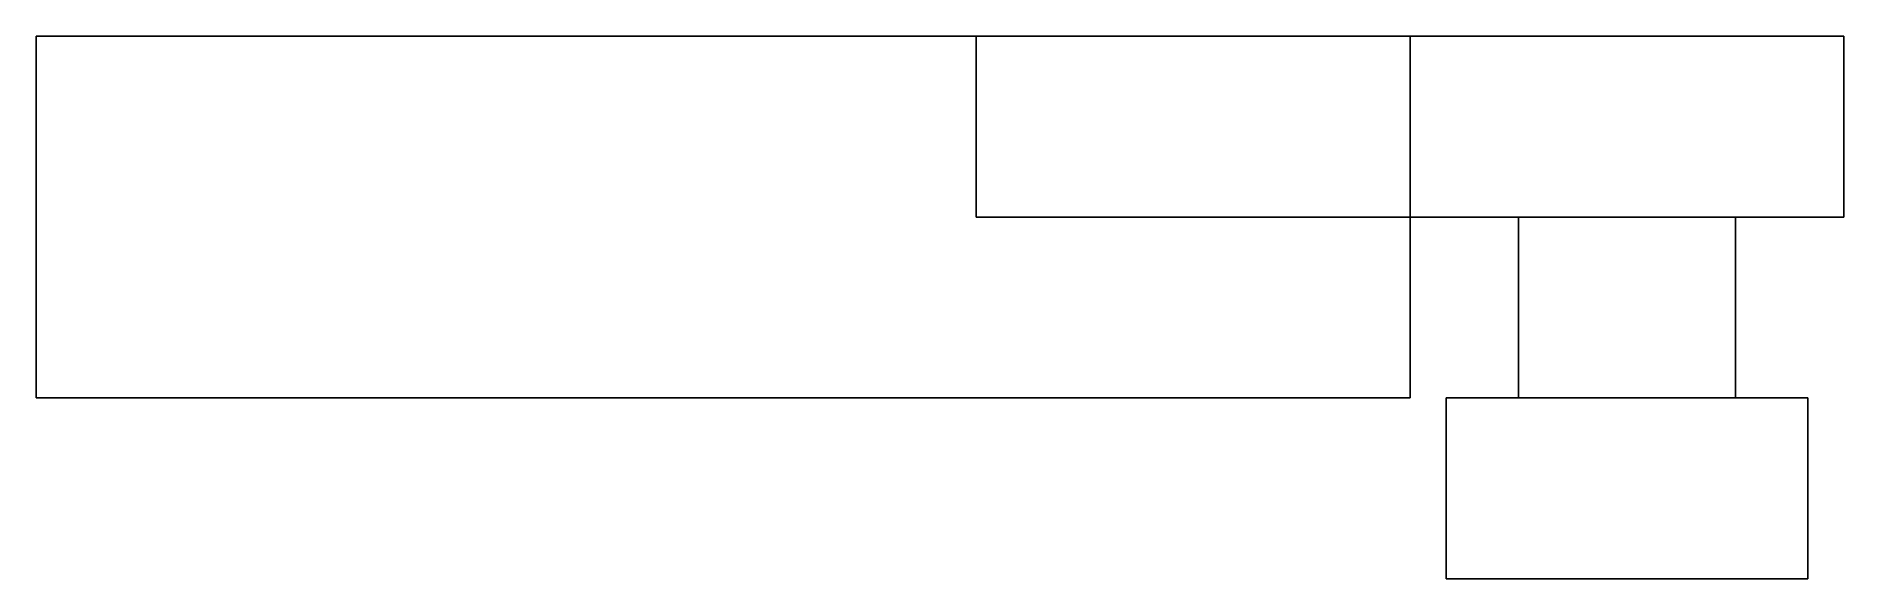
# Model space of a CAD drawing. Header units: metres. Extents: x -44 to 6, y -15 to 0.
import ezdxf

# ---------------------------------------------------------------- set-up
doc = ezdxf.new("R2010")
doc.units = ezdxf.units.M

msp = doc.modelspace()

# ---------------------------------------------------------------- linework, layer by layer
for points in [[(-18, 0), (-18.52, 0), (-19.04, 0), (-19.56, 0), (-20.08, 0), (-20.6, 0), (-21.12, 0), (-21.64, 0), (-22.16, 0), (-22.68, 0), (-23.2, 0), (-23.72, 0), (-24.24, 0), (-24.76, 0), (-25.28, 0), (-25.8, 0), (-26.32, 0), (-26.84, 0), (-27.36, 0), (-27.88, 0), (-28.4, 0), (-28.92, 0), (-29.44, 0), (-29.96, 0), (-30.48, 0), (-31, 0), (-31.52, 0), (-32.04, 0), (-32.56, 0), (-33.08, 0), (-33.6, 0), (-34.12, 0), (-34.64, 0), (-35.16, 0), (-35.68, 0), (-36.2, 0), (-36.72, 0), (-37.24, 0), (-37.76, 0), (-38.28, 0), (-38.8, 0), (-39.32, 0), (-39.84, 0), (-40.36, 0), (-40.88, 0), (-41.4, 0), (-41.92, 0), (-42.44, 0), (-42.96, 0), (-43.48, 0), (-44, 0)], [(-44, 0), (-44, -0.2), (-44, -0.4), (-44, -0.6), (-44, -0.8), (-44, -1), (-44, -1.2), (-44, -1.4), (-44, -1.6), (-44, -1.8), (-44, -2), (-44, -2.2), (-44, -2.4), (-44, -2.6), (-44, -2.8), (-44, -3), (-44, -3.2), (-44, -3.4), (-44, -3.6), (-44, -3.8), (-44, -4), (-44, -4.2), (-44, -4.4), (-44, -4.6), (-44, -4.8), (-44, -5), (-44, -5.2), (-44, -5.4), (-44, -5.6), (-44, -5.8), (-44, -6), (-44, -6.2), (-44, -6.4), (-44, -6.6), (-44, -6.8), (-44, -7), (-44, -7.2), (-44, -7.4), (-44, -7.6), (-44, -7.8), (-44, -8), (-44, -8.2), (-44, -8.4), (-44, -8.6), (-44, -8.8), (-44, -9), (-44, -9.2), (-44, -9.4), (-44, -9.6), (-44, -9.8), (-44, -10)], [(-18, 0), (-18, -0.1), (-18, -0.2), (-18, -0.3), (-18, -0.4), (-18, -0.5), (-18, -0.6), (-18, -0.7), (-18, -0.8), (-18, -0.9), (-18, -1), (-18, -1.1), (-18, -1.2), (-18, -1.3), (-18, -1.4), (-18, -1.5), (-18, -1.6), (-18, -1.7), (-18, -1.8), (-18, -1.9), (-18, -2), (-18, -2.1), (-18, -2.2), (-18, -2.3), (-18, -2.4), (-18, -2.5), (-18, -2.6), (-18, -2.7), (-18, -2.8), (-18, -2.9), (-18, -3), (-18, -3.1), (-18, -3.2), (-18, -3.3), (-18, -3.4), (-18, -3.5), (-18, -3.6), (-18, -3.7), (-18, -3.8), (-18, -3.9), (-18, -4), (-18, -4.1), (-18, -4.2), (-18, -4.3), (-18, -4.4), (-18, -4.5), (-18, -4.6), (-18, -4.7), (-18, -4.8), (-18, -4.9), (-18, -5)], [(-6, 0), (-6.24, 0), (-6.48, 0), (-6.72, 0), (-6.96, 0), (-7.2, 0), (-7.44, 0), (-7.68, 0), (-7.92, 0), (-8.16, 0), (-8.4, 0), (-8.64, 0), (-8.88, 0), (-9.12, 0), (-9.36, 0), (-9.6, 0), (-9.84, 0), (-10.08, 0), (-10.32, 0), (-10.56, 0), (-10.8, 0), (-11.04, 0), (-11.28, 0), (-11.52, 0), (-11.76, 0), (-12, 0), (-12.24, 0), (-12.48, 0), (-12.72, 0), (-12.96, 0), (-13.2, 0), (-13.44, 0), (-13.68, 0), (-13.92, 0), (-14.16, 0), (-14.4, 0), (-14.64, 0), (-14.88, 0), (-15.12, 0), (-15.36, 0), (-15.6, 0), (-15.84, 0), (-16.08, 0), (-16.32, 0), (-16.56, 0), (-16.8, 0), (-17.04, 0), (-17.28, 0), (-17.52, 0), (-17.76, 0), (-18, 0)], [(-6, 0), (-6, -0.1), (-6, -0.2), (-6, -0.3), (-6, -0.4), (-6, -0.5), (-6, -0.6), (-6, -0.7), (-6, -0.8), (-6, -0.9), (-6, -1), (-6, -1.1), (-6, -1.2), (-6, -1.3), (-6, -1.4), (-6, -1.5), (-6, -1.6), (-6, -1.7), (-6, -1.8), (-6, -1.9), (-6, -2), (-6, -2.1), (-6, -2.2), (-6, -2.3), (-6, -2.4), (-6, -2.5), (-6, -2.6), (-6, -2.7), (-6, -2.8), (-6, -2.9), (-6, -3), (-6, -3.1), (-6, -3.2), (-6, -3.3), (-6, -3.4), (-6, -3.5), (-6, -3.6), (-6, -3.7), (-6, -3.8), (-6, -3.9), (-6, -4), (-6, -4.1), (-6, -4.2), (-6, -4.3), (-6, -4.4), (-6, -4.5), (-6, -4.6), (-6, -4.7), (-6, -4.8), (-6, -4.9), (-6, -5)], [(0, 0), (-0.12, 0), (-0.24, 0), (-0.36, 0), (-0.48, 0), (-0.6, 0), (-0.72, 0), (-0.84, 0), (-0.96, 0), (-1.08, 0), (-1.2, 0), (-1.32, 0), (-1.44, 0), (-1.56, 0), (-1.68, 0), (-1.8, 0), (-1.92, 0), (-2.04, 0), (-2.16, 0), (-2.28, 0), (-2.4, 0), (-2.52, 0), (-2.64, 0), (-2.76, 0), (-2.88, 0), (-3, 0), (-3.12, 0), (-3.24, 0), (-3.36, 0), (-3.48, 0), (-3.6, 0), (-3.72, 0), (-3.84, 0), (-3.96, 0), (-4.08, 0), (-4.2, 0), (-4.32, 0), (-4.44, 0), (-4.56, 0), (-4.68, 0), (-4.8, 0), (-4.92, 0), (-5.04, 0), (-5.16, 0), (-5.28, 0), (-5.4, 0), (-5.52, 0), (-5.64, 0), (-5.76, 0), (-5.88, 0), (-6, 0)], [(6, 0), (5.989, 0), (5.979, 0), (5.968, 0), (5.949, 0), (5.917, 0), (5.886, 0), (5.854, 0), (5.805, 0), (5.753, 0), (5.701, 0), (5.643, 0), (5.571, 0), (5.499, 0), (5.426, 0), (5.341, 0), (5.25, 0), (5.158, 0), (5.065, 0), (4.956, 0), (4.847, 0), (4.738, 0), (4.619, 0), (4.494, 0), (4.368, 0), (4.243, 0), (4.102, 0), (3.962, 0), (3.821, 0), (3.675, 0), (3.521, 0), (3.368, 0), (3.214, 0), (3.051, 0), (2.886, 0), (2.721, 0), (2.554, 0), (2.38, 0), (2.205, 0), (2.031, 0), (1.852, 0), (1.671, 0), (1.49, 0), (1.309, 0), (1.123, 0), (0.937, 0), (0.751, 0), (0.564, 0), (0.376, 0), (0.188, 0), (0, 0)], [(6, 0), (6, -0.1), (6, -0.2), (6, -0.3), (6, -0.4), (6, -0.5), (6, -0.6), (6, -0.7), (6, -0.8), (6, -0.9), (6, -1), (6, -1.1), (6, -1.2), (6, -1.3), (6, -1.4), (6, -1.5), (6, -1.6), (6, -1.7), (6, -1.8), (6, -1.9), (6, -2), (6, -2.1), (6, -2.2), (6, -2.3), (6, -2.4), (6, -2.5), (6, -2.6), (6, -2.7), (6, -2.8), (6, -2.9), (6, -3), (6, -3.1), (6, -3.2), (6, -3.3), (6, -3.4), (6, -3.5), (6, -3.6), (6, -3.7), (6, -3.8), (6, -3.9), (6, -4), (6, -4.1), (6, -4.2), (6, -4.3), (6, -4.4), (6, -4.5), (6, -4.6), (6, -4.7), (6, -4.8), (6, -4.9), (6, -5)], [(-6, -5), (-6.24, -5), (-6.48, -5), (-6.72, -5), (-6.96, -5), (-7.2, -5), (-7.44, -5), (-7.68, -5), (-7.92, -5), (-8.16, -5), (-8.4, -5), (-8.64, -5), (-8.88, -5), (-9.12, -5), (-9.36, -5), (-9.6, -5), (-9.84, -5), (-10.08, -5), (-10.32, -5), (-10.56, -5), (-10.8, -5), (-11.04, -5), (-11.28, -5), (-11.52, -5), (-11.76, -5), (-12, -5), (-12.24, -5), (-12.48, -5), (-12.72, -5), (-12.96, -5), (-13.2, -5), (-13.44, -5), (-13.68, -5), (-13.92, -5), (-14.16, -5), (-14.4, -5), (-14.64, -5), (-14.88, -5), (-15.12, -5), (-15.36, -5), (-15.6, -5), (-15.84, -5), (-16.08, -5), (-16.32, -5), (-16.56, -5), (-16.8, -5), (-17.04, -5), (-17.28, -5), (-17.52, -5), (-17.76, -5), (-18, -5)], [(0, -5), (-0.12, -5), (-0.24, -5), (-0.36, -5), (-0.48, -5), (-0.6, -5), (-0.72, -5), (-0.84, -5), (-0.96, -5), (-1.08, -5), (-1.2, -5), (-1.32, -5), (-1.44, -5), (-1.56, -5), (-1.68, -5), (-1.8, -5), (-1.92, -5), (-2.04, -5), (-2.16, -5), (-2.28, -5), (-2.4, -5), (-2.52, -5), (-2.64, -5), (-2.76, -5), (-2.88, -5), (-3, -5), (-3.12, -5), (-3.24, -5), (-3.36, -5), (-3.48, -5), (-3.6, -5), (-3.72, -5), (-3.84, -5), (-3.96, -5), (-4.08, -5), (-4.2, -5), (-4.32, -5), (-4.44, -5), (-4.56, -5), (-4.68, -5), (-4.8, -5), (-4.92, -5), (-5.04, -5), (-5.16, -5), (-5.28, -5), (-5.4, -5), (-5.52, -5), (-5.64, -5), (-5.76, -5), (-5.88, -5), (-6, -5)], [(-6, -5), (-6, -5.1), (-6, -5.2), (-6, -5.3), (-6, -5.4), (-6, -5.5), (-6, -5.6), (-6, -5.7), (-6, -5.8), (-6, -5.9), (-6, -6), (-6, -6.1), (-6, -6.2), (-6, -6.3), (-6, -6.4), (-6, -6.5), (-6, -6.6), (-6, -6.7), (-6, -6.8), (-6, -6.9), (-6, -7), (-6, -7.1), (-6, -7.2), (-6, -7.3), (-6, -7.4), (-6, -7.5), (-6, -7.6), (-6, -7.7), (-6, -7.8), (-6, -7.9), (-6, -8), (-6, -8.1), (-6, -8.2), (-6, -8.3), (-6, -8.4), (-6, -8.5), (-6, -8.6), (-6, -8.7), (-6, -8.8), (-6, -8.9), (-6, -9), (-6, -9.1), (-6, -9.2), (-6, -9.3), (-6, -9.4), (-6, -9.5), (-6, -9.6), (-6, -9.7), (-6, -9.8), (-6, -9.9), (-6, -10)], [(-3, -5), (-3, -5.1), (-3, -5.2), (-3, -5.3), (-3, -5.4), (-3, -5.5), (-3, -5.6), (-3, -5.7), (-3, -5.8), (-3, -5.9), (-3, -6), (-3, -6.1), (-3, -6.2), (-3, -6.3), (-3, -6.4), (-3, -6.5), (-3, -6.6), (-3, -6.7), (-3, -6.8), (-3, -6.9), (-3, -7), (-3, -7.1), (-3, -7.2), (-3, -7.3), (-3, -7.4), (-3, -7.5), (-3, -7.6), (-3, -7.7), (-3, -7.8), (-3, -7.9), (-3, -8), (-3, -8.1), (-3, -8.2), (-3, -8.3), (-3, -8.4), (-3, -8.5), (-3, -8.6), (-3, -8.7), (-3, -8.8), (-3, -8.9), (-3, -9), (-3, -9.1), (-3, -9.2), (-3, -9.3), (-3, -9.4), (-3, -9.5), (-3, -9.6), (-3, -9.7), (-3, -9.8), (-3, -9.9), (-3, -10)], [(6, -5), (5.989, -5), (5.979, -5), (5.968, -5), (5.949, -5), (5.917, -5), (5.886, -5), (5.854, -5), (5.805, -5), (5.753, -5), (5.701, -5), (5.643, -5), (5.571, -5), (5.499, -5), (5.426, -5), (5.341, -5), (5.25, -5), (5.158, -5), (5.065, -5), (4.956, -5), (4.847, -5), (4.738, -5), (4.619, -5), (4.494, -5), (4.368, -5), (4.243, -5), (4.102, -5), (3.962, -5), (3.821, -5), (3.675, -5), (3.521, -5), (3.368, -5), (3.214, -5), (3.051, -5), (2.886, -5), (2.721, -5), (2.554, -5), (2.38, -5), (2.205, -5), (2.031, -5), (1.852, -5), (1.671, -5), (1.49, -5), (1.309, -5), (1.123, -5), (0.937, -5), (0.751, -5), (0.564, -5), (0.376, -5), (0.188, -5), (0, -5)], [(3, -5), (3, -5.1), (3, -5.2), (3, -5.3), (3, -5.4), (3, -5.5), (3, -5.6), (3, -5.7), (3, -5.8), (3, -5.9), (3, -6), (3, -6.1), (3, -6.2), (3, -6.3), (3, -6.4), (3, -6.5), (3, -6.6), (3, -6.7), (3, -6.8), (3, -6.9), (3, -7), (3, -7.1), (3, -7.2), (3, -7.3), (3, -7.4), (3, -7.5), (3, -7.6), (3, -7.7), (3, -7.8), (3, -7.9), (3, -8), (3, -8.1), (3, -8.2), (3, -8.3), (3, -8.4), (3, -8.5), (3, -8.6), (3, -8.7), (3, -8.8), (3, -8.9), (3, -9), (3, -9.1), (3, -9.2), (3, -9.3), (3, -9.4), (3, -9.5), (3, -9.6), (3, -9.7), (3, -9.8), (3, -9.9), (3, -10)], [(-6, -10), (-6.76, -10), (-7.52, -10), (-8.28, -10), (-9.04, -10), (-9.8, -10), (-10.56, -10), (-11.32, -10), (-12.08, -10), (-12.84, -10), (-13.6, -10), (-14.36, -10), (-15.12, -10), (-15.88, -10), (-16.64, -10), (-17.4, -10), (-18.16, -10), (-18.92, -10), (-19.68, -10), (-20.44, -10), (-21.2, -10), (-21.96, -10), (-22.72, -10), (-23.48, -10), (-24.24, -10), (-25, -10), (-25.76, -10), (-26.52, -10), (-27.28, -10), (-28.04, -10), (-28.8, -10), (-29.56, -10), (-30.32, -10), (-31.08, -10), (-31.84, -10), (-32.6, -10), (-33.36, -10), (-34.12, -10), (-34.88, -10), (-35.64, -10), (-36.4, -10), (-37.16, -10), (-37.92, -10), (-38.68, -10), (-39.44, -10), (-40.2, -10), (-40.96, -10), (-41.72, -10), (-42.48, -10), (-43.24, -10), (-44, -10)], [(-5, -10), (-5, -10.1), (-5, -10.2), (-5, -10.3), (-5, -10.4), (-5, -10.5), (-5, -10.6), (-5, -10.7), (-5, -10.8), (-5, -10.9), (-5, -11), (-5, -11.1), (-5, -11.2), (-5, -11.3), (-5, -11.4), (-5, -11.5), (-5, -11.6), (-5, -11.7), (-5, -11.8), (-5, -11.9), (-5, -12), (-5, -12.1), (-5, -12.2), (-5, -12.3), (-5, -12.4), (-5, -12.5), (-5, -12.6), (-5, -12.7), (-5, -12.8), (-5, -12.9), (-5, -13), (-5, -13.1), (-5, -13.2), (-5, -13.3), (-5, -13.4), (-5, -13.5), (-5, -13.6), (-5, -13.7), (-5, -13.8), (-5, -13.9), (-5, -14), (-5, -14.1), (-5, -14.2), (-5, -14.3), (-5, -14.4), (-5, -14.5), (-5, -14.6), (-5, -14.7), (-5, -14.8), (-5, -14.9), (-5, -15)], [(5, -10), (4.965, -10), (4.93, -10), (4.895, -10), (4.83, -10), (4.727, -10), (4.623, -10), (4.52, -10), (4.362, -10), (4.195, -10), (4.028, -10), (3.846, -10), (3.624, -10), (3.402, -10), (3.181, -10), (2.928, -10), (2.662, -10), (2.397, -10), (2.127, -10), (1.831, -10), (1.535, -10), (1.239, -10), (0.935, -10), (0.623, -10), (0.312, -10), (0, -10), (-0.312, -10), (-0.623, -10), (-0.935, -10), (-1.239, -10), (-1.535, -10), (-1.831, -10), (-2.127, -10), (-2.397, -10), (-2.662, -10), (-2.928, -10), (-3.181, -10), (-3.402, -10), (-3.624, -10), (-3.846, -10), (-4.028, -10), (-4.195, -10), (-4.362, -10), (-4.52, -10), (-4.623, -10), (-4.727, -10), (-4.83, -10), (-4.895, -10), (-4.93, -10), (-4.965, -10), (-5, -10)], [(5, -10), (5, -10.1), (5, -10.2), (5, -10.3), (5, -10.4), (5, -10.5), (5, -10.6), (5, -10.7), (5, -10.8), (5, -10.9), (5, -11), (5, -11.1), (5, -11.2), (5, -11.3), (5, -11.4), (5, -11.5), (5, -11.6), (5, -11.7), (5, -11.8), (5, -11.9), (5, -12), (5, -12.1), (5, -12.2), (5, -12.3), (5, -12.4), (5, -12.5), (5, -12.6), (5, -12.7), (5, -12.8), (5, -12.9), (5, -13), (5, -13.1), (5, -13.2), (5, -13.3), (5, -13.4), (5, -13.5), (5, -13.6), (5, -13.7), (5, -13.8), (5, -13.9), (5, -14), (5, -14.1), (5, -14.2), (5, -14.3), (5, -14.4), (5, -14.5), (5, -14.6), (5, -14.7), (5, -14.8), (5, -14.9), (5, -15)], [(5, -15), (4.965, -15), (4.93, -15), (4.895, -15), (4.83, -15), (4.727, -15), (4.623, -15), (4.52, -15), (4.362, -15), (4.195, -15), (4.028, -15), (3.846, -15), (3.624, -15), (3.402, -15), (3.181, -15), (2.928, -15), (2.662, -15), (2.397, -15), (2.127, -15), (1.831, -15), (1.535, -15), (1.239, -15), (0.935, -15), (0.623, -15), (0.312, -15), (0, -15), (-0.312, -15), (-0.623, -15), (-0.935, -15), (-1.239, -15), (-1.535, -15), (-1.831, -15), (-2.127, -15), (-2.397, -15), (-2.662, -15), (-2.928, -15), (-3.181, -15), (-3.402, -15), (-3.624, -15), (-3.846, -15), (-4.028, -15), (-4.195, -15), (-4.362, -15), (-4.52, -15), (-4.623, -15), (-4.727, -15), (-4.83, -15), (-4.895, -15), (-4.93, -15), (-4.965, -15), (-5, -15)]]:
    msp.add_lwpolyline(points)

doc.saveas('drawing.dxf')
